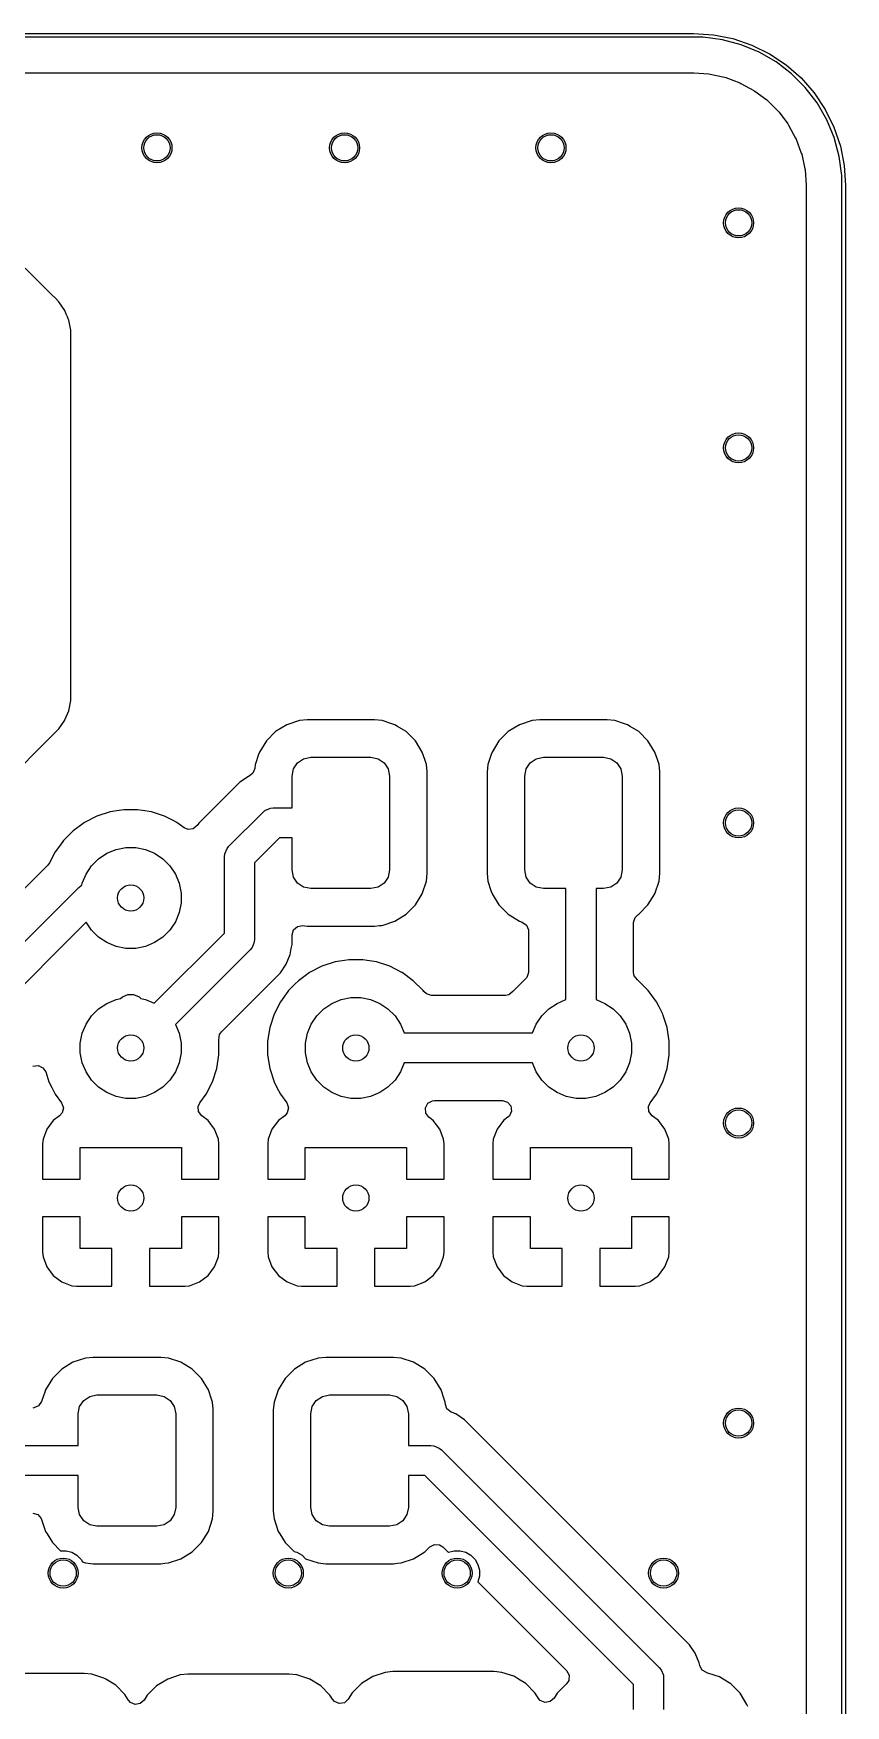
# Model space of a CAD drawing. Header units: millimetres. Extents: x 113.4 to 170.4, y -113 to -74.5.
# Drawn here: x 159.6 to 170.42, y -96.77 to -74.47 of the extents above; entities that cross this region are included whole.
import ezdxf

# ---------------------------------------------------------------- set-up
doc = ezdxf.new("R2010")
doc.units = ezdxf.units.MM
doc.layers.add('F.Cu', color=13, linetype='CONTINUOUS', true_color=0xc83434)

msp = doc.modelspace()

# ---------------------------------------------------------------- linework, layer by layer
at = {"layer": 'F.Cu', "linetype": 'CONTINUOUS'}
for p, q in [((115.4, -74.475), (168.4, -74.475)), ((168.4, -74.525), (115.4, -74.525)), ((168.4, -74.475), (168.664316, -74.492324)), ((168.529448, -74.525), (168.4, -74.525)), ((168.78613, -74.558792), (168.529448, -74.525)), ((168.664316, -74.492324), (168.924109, -74.544)), ((169.036205, -74.6258), (168.78613, -74.558792)), ((168.924109, -74.544), (169.174934, -74.629144)), ((169.275395, -74.724875), (169.036205, -74.6258)), ((169.174934, -74.629144), (169.4125, -74.746298)), ((169.499606, -74.854323), (169.275395, -74.724875)), ((169.4125, -74.746298), (169.632742, -74.893459)), ((169.705003, -75.01193), (169.499606, -74.854323)), ((169.632742, -74.893459), (169.831892, -75.068108)), ((149.690519, -75.0005), (168.334108, -75.0005)), ((168.334108, -75.0005), (168.395572, -75.0005)), ((168.395572, -75.0005), (168.404418, -75.000816)), ((168.404418, -75.000816), (168.604561, -75.01513)), ((168.604561, -75.01513), (168.622063, -75.017647)), ((168.622063, -75.017647), (168.813795, -75.059355)), ((168.813795, -75.059355), (168.83076, -75.064336)), ((168.83076, -75.064336), (169.014611, -75.132909)), ((169.88807, -75.194997), (169.705003, -75.01193)), ((169.831892, -75.068108), (170.006541, -75.267258)), ((169.014611, -75.132909), (169.030694, -75.140253)), ((169.030694, -75.140253), (169.202908, -75.23429)), ((169.202908, -75.23429), (169.217791, -75.243855)), ((169.217791, -75.243855), (169.374864, -75.361438)), ((170.045677, -75.400394), (169.88807, -75.194997)), ((170.006541, -75.267258), (170.153702, -75.4875)), ((169.374864, -75.361438), (169.388235, -75.373024)), ((169.388235, -75.373024), (169.526975, -75.511764)), ((169.526975, -75.511764), (169.538561, -75.525135)), ((169.538561, -75.525135), (169.656144, -75.682208)), ((170.175125, -75.624605), (170.045677, -75.400394)), ((170.153702, -75.4875), (170.270856, -75.725066)), ((169.656144, -75.682208), (169.665709, -75.697091)), ((169.665709, -75.697091), (169.759743, -75.8693)), ((170.2742, -75.863795), (170.175125, -75.624605)), ((170.270856, -75.725066), (170.356, -75.975891)), ((169.759743, -75.8693), (169.767093, -75.885394)), ((169.767093, -75.885394), (169.835661, -76.069234)), ((170.341208, -76.11387), (170.2742, -75.863795)), ((170.356, -75.975891), (170.407676, -76.235684)), ((169.835661, -76.069234), (169.840645, -76.086209)), ((169.840645, -76.086209), (169.882351, -76.277931)), ((170.375, -76.370552), (170.341208, -76.11387)), ((169.882351, -76.277931), (169.884869, -76.295442)), ((169.884869, -76.295442), (169.899184, -76.49558)), ((170.375, -76.5), (170.375, -76.370552)), ((170.407676, -76.235684), (170.425, -76.5)), ((169.899184, -76.49558), (169.8995, -76.504427)), ((169.8995, -76.504427), (169.8995, -99.238318)), ((170.375, -111), (170.375, -76.5)), ((170.425, -76.5), (170.425, -111)), ((159.846542, -77.955886), (159.493108, -77.602452)), ((159.896033, -78.005377), (159.846542, -77.955886)), ((159.944115, -78.053459), (159.896033, -78.005377)), ((160.020771, -78.168182), (159.944115, -78.053459)), ((160.020775, -78.168189), (160.020771, -78.168182)), ((160.041288, -78.217712), (160.020775, -78.168189)), ((160.056094, -78.253458), (160.041288, -78.217712)), ((160.066176, -78.277797), (160.056094, -78.253457)), ((160.056094, -78.253457), (160.056094, -78.253458)), ((160.07358, -78.295672), (160.066176, -78.277797)), ((160.07358, -78.295676), (160.07358, -78.295672)), ((160.073581, -78.295677), (160.07358, -78.295676)), ((160.1005, -78.431004), (160.073581, -78.295677)), ((160.1005, -78.431007), (160.1005, -78.431004)), ((160.1005, -83.231006), (160.1005, -78.431007)), ((160.1005, -83.368994), (160.1005, -83.231006)), ((160.023804, -83.6245), (160.073578, -83.504332)), ((160.073578, -83.504332), (160.07358, -83.504328)), ((160.07358, -83.504328), (160.1005, -83.368994)), ((157.988089, -85.702567), (159.944114, -83.746543)), ((159.944114, -83.746543), (160.020775, -83.631811)), ((160.020775, -83.631811), (160.023804, -83.6245)), ((162.831342, -83.782289), (162.707289, -83.906342)), ((162.980663, -83.690187), (162.831342, -83.782289)), ((162.980668, -83.690185), (162.980663, -83.690187)), ((163.1472, -83.635001), (162.980668, -83.690185)), ((163.147203, -83.635), (163.1472, -83.635001)), ((163.24998, -83.624501), (163.147203, -83.635)), ((163.249998, -83.6245), (163.24998, -83.624501)), ((164.15001, -83.6245), (163.249998, -83.6245)), ((164.252795, -83.635), (164.15001, -83.6245)), ((164.252797, -83.635001), (164.252795, -83.635)), ((164.38134, -83.677596), (164.252797, -83.635001)), ((164.419331, -83.690185), (164.38134, -83.677596)), ((164.419336, -83.690187), (164.419331, -83.690185)), ((164.456351, -83.713018), (164.419336, -83.690187)), ((164.568656, -83.782288), (164.456351, -83.713018)), ((164.692712, -83.906344), (164.568656, -83.782288)), ((165.931342, -83.782289), (165.807289, -83.906342)), ((166.080663, -83.690187), (165.931342, -83.782289)), ((166.080668, -83.690185), (166.080663, -83.690187)), ((166.2472, -83.635001), (166.080668, -83.690185)), ((166.247203, -83.635), (166.2472, -83.635001)), ((166.34998, -83.624501), (166.247203, -83.635)), ((166.349998, -83.6245), (166.34998, -83.624501)), ((167.25001, -83.6245), (166.349998, -83.6245)), ((167.352795, -83.635), (167.25001, -83.6245)), ((167.352797, -83.635001), (167.352795, -83.635)), ((167.48134, -83.677596), (167.352797, -83.635001)), ((167.519331, -83.690185), (167.48134, -83.677596)), ((167.519336, -83.690187), (167.519331, -83.690185)), ((167.556351, -83.713018), (167.519336, -83.690187)), ((167.668656, -83.782288), (167.556351, -83.713018)), ((167.792712, -83.906344), (167.668656, -83.782288)), ((162.707289, -83.906342), (162.615187, -84.055663)), ((164.784814, -84.055666), (164.692712, -83.906344)), ((165.807289, -83.906342), (165.715187, -84.055663)), ((167.884814, -84.055666), (167.792712, -83.906344)), ((162.560001, -84.222204), (162.554829, -84.272821)), ((162.563158, -84.212678), (162.560001, -84.222204)), ((162.60451, -84.087883), (162.563158, -84.212678)), ((162.615185, -84.055668), (162.60451, -84.087883)), ((162.615187, -84.055663), (162.615185, -84.055668)), ((163.06903, -84.279329), (163.123223, -84.198223)), ((163.123223, -84.198223), (163.204329, -84.14403)), ((163.204329, -84.14403), (163.3, -84.125)), ((163.3, -84.125), (164.1, -84.125)), ((164.1, -84.125), (164.195671, -84.14403)), ((164.195671, -84.14403), (164.276777, -84.198223)), ((164.276777, -84.198223), (164.33097, -84.279329)), ((164.817178, -84.153334), (164.784814, -84.055666)), ((164.839998, -84.2222), (164.817178, -84.153334)), ((164.839999, -84.222203), (164.839998, -84.2222)), ((164.849427, -84.314502), (164.839999, -84.222203)), ((165.66, -84.222204), (165.6495, -84.324983)), ((165.660001, -84.222204), (165.66, -84.222204)), ((165.70451, -84.087883), (165.660001, -84.222203)), ((165.660001, -84.222203), (165.660001, -84.222204)), ((165.715185, -84.055668), (165.70451, -84.087883)), ((165.715187, -84.055663), (165.715185, -84.055668)), ((166.16903, -84.279329), (166.223223, -84.198223)), ((166.223223, -84.198223), (166.304329, -84.14403)), ((166.304329, -84.14403), (166.4, -84.125)), ((166.4, -84.125), (167.2, -84.125)), ((167.2, -84.125), (167.295671, -84.14403)), ((167.295671, -84.14403), (167.376777, -84.198223)), ((167.376777, -84.198223), (167.43097, -84.279329)), ((167.917178, -84.153334), (167.884814, -84.055666)), ((167.939998, -84.2222), (167.917178, -84.153334)), ((167.939999, -84.222203), (167.939998, -84.2222)), ((167.949427, -84.314502), (167.939999, -84.222203)), ((162.353456, -84.455885), (161.805888, -85.003453)), ((162.468182, -84.379228), (162.353456, -84.455885)), ((162.468196, -84.379221), (162.468182, -84.379228)), ((162.478931, -84.374774), (162.468196, -84.379221)), ((162.528432, -84.337512), (162.478931, -84.374774)), ((162.554829, -84.272821), (162.528432, -84.337512)), ((163.05, -84.375), (163.06903, -84.279329)), ((163.05, -84.8), (163.05, -84.375)), ((164.33097, -84.279329), (164.35, -84.375)), ((164.35, -84.375), (164.35, -85.625)), ((164.850499, -84.324992), (164.849427, -84.314502)), ((164.8505, -85.675009), (164.850499, -84.324992)), ((165.6495, -84.324983), (165.6495, -85.675001)), ((166.15, -84.375), (166.16903, -84.279329)), ((166.15, -85.625), (166.15, -84.375)), ((167.43097, -84.279329), (167.45, -84.375)), ((167.45, -84.375), (167.45, -85.625)), ((167.950499, -84.324992), (167.949427, -84.314502)), ((167.9505, -85.675009), (167.950499, -84.324992)), ((160.448764, -84.91062), (160.283903, -84.994622)), ((160.448767, -84.910619), (160.448764, -84.91062)), ((160.624734, -84.853445), (160.448767, -84.910619)), ((160.746569, -84.834148), (160.624734, -84.853445)), ((160.807486, -84.8245), (160.746569, -84.834148)), ((160.992514, -84.8245), (160.807486, -84.8245)), ((161.057621, -84.834812), (160.992514, -84.8245)), ((161.175265, -84.853445), (161.057621, -84.834812)), ((161.351232, -84.910619), (161.175265, -84.853445)), ((161.351235, -84.91062), (161.351232, -84.910619)), ((161.473635, -84.972987), (161.351235, -84.91062)), ((162.208579, -85.308579), (162.658579, -84.858579)), ((162.658579, -84.858579), (162.688886, -84.833706)), ((162.688886, -84.833706), (162.760982, -84.803843)), ((162.760982, -84.803843), (162.8, -84.8)), ((162.8, -84.8), (163.05, -84.8)), ((160.13421, -85.103381), (160.003381, -85.23421)), ((160.134211, -85.103381), (160.13421, -85.103381)), ((160.134213, -85.103379), (160.134211, -85.103381)), ((160.232437, -85.032015), (160.134213, -85.103379)), ((160.283903, -84.994622), (160.232437, -85.032015)), ((161.516096, -84.994622), (161.473635, -84.972987)), ((161.610818, -85.063442), (161.516096, -84.994622)), ((161.663866, -85.085526), (161.610818, -85.063442)), ((161.733191, -85.076819), (161.663866, -85.085526)), ((161.786804, -85.032015), (161.733191, -85.076819)), ((161.805888, -85.003453), (161.786804, -85.032015)), ((159.962471, -85.290518), (159.89462, -85.383906)), ((160.003379, -85.234213), (159.962471, -85.290518)), ((160.003381, -85.234211), (160.003379, -85.234213)), ((160.003381, -85.23421), (160.003381, -85.234211)), ((160.581807, -85.404703), (160.704058, -85.354065)), ((160.704058, -85.354065), (160.833838, -85.32825)), ((160.833838, -85.32825), (160.966162, -85.32825)), ((160.966162, -85.32825), (161.095942, -85.354065)), ((161.095942, -85.354065), (161.218193, -85.404703)), ((162.153843, -85.410982), (162.183706, -85.338886)), ((162.183706, -85.338886), (162.208579, -85.308579)), ((162.882842, -85.2), (162.55, -85.532842)), ((163.05, -85.2), (162.882842, -85.2)), ((163.05, -85.625), (163.05, -85.2)), ((159.796775, -85.562567), (158.621161, -86.738181)), ((159.819578, -85.531182), (159.796775, -85.562567)), ((159.89462, -85.383906), (159.819578, -85.531182)), ((160.304703, -85.681807), (160.378218, -85.571785)), ((160.378218, -85.571785), (160.471785, -85.478218)), ((160.471785, -85.478218), (160.581807, -85.404703)), ((161.218193, -85.404703), (161.328215, -85.478218)), ((161.328215, -85.478218), (161.421782, -85.571785)), ((161.421782, -85.571785), (161.495297, -85.681807)), ((162.15, -85.45), (162.153843, -85.410982)), ((162.15, -86.467157), (162.15, -85.45)), ((162.55, -85.532842), (162.55, -86.55)), ((160.249001, -85.829516), (160.254065, -85.804058)), ((160.254065, -85.804058), (160.304703, -85.681807)), ((161.495297, -85.681807), (161.545935, -85.804058)), ((161.545935, -85.804058), (161.57175, -85.933838)), ((163.06903, -85.720671), (163.05, -85.625)), ((163.123223, -85.801777), (163.06903, -85.720671)), ((163.204329, -85.85597), (163.123223, -85.801777)), ((164.276777, -85.801777), (164.195671, -85.85597)), ((164.33097, -85.720671), (164.276777, -85.801777)), ((164.35, -85.625), (164.33097, -85.720671)), ((164.784814, -85.944334), (164.839999, -85.777797)), ((164.839999, -85.777797), (164.8505, -85.675009)), ((165.6495, -85.675001), (165.649501, -85.675018)), ((165.649501, -85.675018), (165.66, -85.777796)), ((165.66, -85.777796), (165.660001, -85.777799)), ((165.660001, -85.777799), (165.700492, -85.899991)), ((166.16903, -85.720671), (166.15, -85.625)), ((166.223223, -85.801777), (166.16903, -85.720671)), ((166.304329, -85.85597), (166.223223, -85.801777)), ((167.376777, -85.801777), (167.295671, -85.85597)), ((167.43097, -85.720671), (167.376777, -85.801777)), ((167.45, -85.625), (167.43097, -85.720671)), ((167.884814, -85.944334), (167.939999, -85.777797)), ((167.939999, -85.777797), (167.9505, -85.675009)), ((158.789311, -87.277846), (160.208578, -85.858579)), ((160.208578, -85.858579), (160.238886, -85.833706)), ((160.238886, -85.833706), (160.249001, -85.829516)), ((161.57175, -85.933838), (161.57175, -86.066162)), ((163.3, -85.875), (163.204329, -85.85597)), ((164.1, -85.875), (163.3, -85.875)), ((164.195671, -85.85597), (164.1, -85.875)), ((164.692712, -86.093656), (164.784814, -85.944334)), ((165.700492, -85.899991), (165.715186, -85.944334)), ((165.715186, -85.944334), (165.807288, -86.093656)), ((166.4, -85.875), (166.304329, -85.85597)), ((166.7, -85.875), (166.4, -85.875)), ((166.7, -87.355745), (166.7, -85.875)), ((167.2, -85.875), (167.1, -85.875)), ((167.1, -85.875), (167.1, -87.355745)), ((167.295671, -85.85597), (167.2, -85.875)), ((167.792712, -86.093656), (167.884814, -85.944334)), ((161.545935, -86.195942), (161.495297, -86.318193)), ((161.57175, -86.066162), (161.545935, -86.195942)), ((164.419334, -86.309814), (164.568656, -86.217712)), ((164.568656, -86.217712), (164.692712, -86.093656)), ((165.807288, -86.093656), (165.931344, -86.217712)), ((165.931344, -86.217712), (166.080666, -86.309814)), ((167.6005, -86.328957), (167.620185, -86.261918)), ((167.620185, -86.261918), (167.659407, -86.223416)), ((167.659407, -86.223416), (167.668656, -86.217712)), ((167.668656, -86.217712), (167.792712, -86.093656)), ((160.308687, -86.324155), (159.025, -87.607842)), ((160.378218, -86.428215), (160.308687, -86.324155)), ((160.471785, -86.521782), (160.378218, -86.428215)), ((161.214135, -87.403022), (162.15, -86.467157)), ((161.421782, -86.428215), (161.328215, -86.521782)), ((161.495297, -86.318193), (161.421782, -86.428215)), ((163.0505, -86.492433), (163.070185, -86.425394)), ((163.070185, -86.425394), (163.122989, -86.379639)), ((163.122989, -86.379639), (163.187102, -86.369075)), ((163.187102, -86.369075), (163.249991, -86.3755)), ((163.249991, -86.3755), (164.150008, -86.375499)), ((164.150008, -86.375499), (164.150016, -86.375498)), ((164.150016, -86.375498), (164.150019, -86.375498)), ((164.150019, -86.375498), (164.212895, -86.369075)), ((164.212895, -86.369075), (164.252797, -86.364999)), ((164.252797, -86.364999), (164.419334, -86.309814)), ((166.080666, -86.309814), (166.1145, -86.321025)), ((166.1145, -86.321025), (166.171947, -86.360796)), ((166.171947, -86.360796), (166.198772, -86.425311)), ((166.198772, -86.425311), (166.1995, -86.438732)), ((166.1995, -86.438732), (166.1995, -86.992764)), ((167.6005, -86.992764), (167.6005, -86.328957)), ((160.581807, -86.595297), (160.471785, -86.521782)), ((160.704058, -86.645935), (160.581807, -86.595297)), ((160.833838, -86.67175), (160.704058, -86.645935)), ((160.966162, -86.67175), (160.833838, -86.67175)), ((161.095942, -86.645935), (160.966162, -86.67175)), ((161.218193, -86.595297), (161.095942, -86.645935)), ((161.328215, -86.521782), (161.218193, -86.595297)), ((162.491422, -86.691421), (161.496977, -87.685864)), ((162.516294, -86.661114), (162.491422, -86.691421)), ((162.546157, -86.589018), (162.516294, -86.661114)), ((162.55, -86.55), (162.546157, -86.589018)), ((163.02358, -86.754328), (163.039313, -86.675233)), ((163.039313, -86.675233), (163.0505, -86.618996)), ((163.0505, -86.618996), (163.0505, -86.492433)), ((162.894114, -86.996543), (162.970775, -86.881811)), ((162.970775, -86.881811), (163.02358, -86.754328)), ((163.448764, -86.91062), (163.283903, -86.994622)), ((163.448767, -86.910619), (163.448764, -86.91062)), ((163.624734, -86.853445), (163.448767, -86.910619)), ((163.746569, -86.834148), (163.624734, -86.853445)), ((163.807486, -86.8245), (163.746569, -86.834148)), ((163.992514, -86.8245), (163.807486, -86.8245)), ((164.083889, -86.838972), (163.992514, -86.8245)), ((164.175265, -86.853445), (164.083889, -86.838972)), ((164.351232, -86.910619), (164.175265, -86.853445)), ((164.351235, -86.91062), (164.351232, -86.910619)), ((164.512868, -86.992977), (164.351235, -86.91062)), ((162.107548, -87.783107), (162.894114, -86.996543)), ((163.086529, -87.151062), (163.003379, -87.234213)), ((163.086582, -87.151008), (163.086529, -87.151062)), ((163.134209, -87.103382), (163.086582, -87.151008)), ((163.134211, -87.103381), (163.134209, -87.103382)), ((163.134213, -87.103379), (163.134211, -87.103381)), ((163.224543, -87.03775), (163.134213, -87.103379)), ((163.283903, -86.994622), (163.224543, -87.03775)), ((164.516096, -86.994622), (164.512868, -86.992977)), ((164.665787, -87.103379), (164.516096, -86.994622)), ((164.665789, -87.103381), (164.665787, -87.103379)), ((164.796621, -87.234213), (164.665789, -87.103381)), ((166.134213, -87.103378), (166.003378, -87.234213)), ((166.148387, -87.093081), (166.134213, -87.103378)), ((166.179815, -87.059803), (166.148387, -87.093081)), ((166.1995, -86.992764), (166.179815, -87.059803)), ((167.608948, -87.03775), (167.6005, -86.992764)), ((167.651613, -87.093081), (167.608948, -87.03775)), ((167.664848, -87.102697), (167.651613, -87.093081)), ((167.665787, -87.103379), (167.664848, -87.102697)), ((167.796621, -87.234213), (167.665787, -87.103379)), ((160.581807, -87.404703), (160.704058, -87.354065)), ((160.704058, -87.354065), (160.76549, -87.341845)), ((160.76549, -87.341845), (160.788886, -87.31845)), ((160.788886, -87.31845), (160.860982, -87.288587)), ((160.860982, -87.288587), (160.939018, -87.288587)), ((160.939018, -87.288587), (161.011114, -87.31845)), ((161.011114, -87.31845), (161.034509, -87.341845)), ((161.034509, -87.341845), (161.095942, -87.354065)), ((161.095942, -87.354065), (161.214135, -87.403022)), ((162.993992, -87.24713), (162.894624, -87.3839)), ((162.994001, -87.24712), (162.993992, -87.24713)), ((163.003379, -87.234213), (162.994001, -87.24712)), ((163.581807, -87.404703), (163.704058, -87.354065)), ((163.704058, -87.354065), (163.833838, -87.32825)), ((163.833838, -87.32825), (163.966162, -87.32825)), ((163.966162, -87.32825), (164.095942, -87.354065)), ((164.095942, -87.354065), (164.218193, -87.404703)), ((164.806919, -87.248387), (164.796621, -87.234213)), ((164.840197, -87.279815), (164.806919, -87.248387)), ((164.907236, -87.2995), (164.840197, -87.279815)), ((165.892764, -87.2995), (164.907236, -87.2995)), ((165.93775, -87.291052), (165.892764, -87.2995)), ((165.993081, -87.248387), (165.93775, -87.291052)), ((166.003378, -87.234213), (165.993081, -87.248387)), ((166.581807, -87.404703), (166.7, -87.355745)), ((167.1, -87.355745), (167.218193, -87.404703)), ((167.905378, -87.383904), (167.796621, -87.234213)), ((160.304703, -87.681807), (160.378218, -87.571785)), ((160.378218, -87.571785), (160.471785, -87.478218)), ((160.471785, -87.478218), (160.581807, -87.404703)), ((162.810619, -87.548767), (162.753445, -87.724734)), ((162.81062, -87.548764), (162.810619, -87.548767)), ((162.894624, -87.3839), (162.81062, -87.548764)), ((163.304703, -87.681807), (163.378218, -87.571785)), ((163.378218, -87.571785), (163.471785, -87.478218)), ((163.471785, -87.478218), (163.581807, -87.404703)), ((164.218193, -87.404703), (164.328215, -87.478218)), ((164.328215, -87.478218), (164.421782, -87.571785)), ((164.421782, -87.571785), (164.495297, -87.681807)), ((166.304703, -87.681807), (166.378218, -87.571785)), ((166.378218, -87.571785), (166.471785, -87.478218)), ((166.471785, -87.478218), (166.581807, -87.404703)), ((167.218193, -87.404703), (167.328215, -87.478218)), ((167.328215, -87.478218), (167.421782, -87.571785)), ((167.421782, -87.571785), (167.495297, -87.681807)), ((167.940817, -87.453457), (167.905378, -87.383904)), ((167.989379, -87.548764), (167.940817, -87.453457)), ((167.98938, -87.548767), (167.989379, -87.548764)), ((167.995425, -87.567372), (167.98938, -87.548767)), ((168.046555, -87.724736), (167.995425, -87.567372)), ((160.22825, -87.933838), (160.254065, -87.804058)), ((160.254065, -87.804058), (160.304703, -87.681807)), ((161.496977, -87.685864), (161.545935, -87.804058)), ((161.545935, -87.804058), (161.57175, -87.933838)), ((162.072759, -87.890183), (162.081713, -87.820892)), ((162.081713, -87.820892), (162.107548, -87.783107)), ((162.753445, -87.724734), (162.7245, -87.907486)), ((163.22825, -87.933838), (163.254065, -87.804058)), ((163.254065, -87.804058), (163.304703, -87.681807)), ((164.495297, -87.681807), (164.544254, -87.8)), ((164.544254, -87.8), (166.255746, -87.8)), ((166.255746, -87.8), (166.304703, -87.681807)), ((167.495297, -87.681807), (167.545935, -87.804058)), ((167.545935, -87.804058), (167.57175, -87.933838)), ((168.0755, -87.907486), (168.046555, -87.724736)), ((160.22825, -88.066162), (160.22825, -87.933838)), ((161.57175, -87.933838), (161.57175, -88.066162)), ((162.0755, -87.907486), (162.072759, -87.890183)), ((162.0755, -88.092514), (162.0755, -87.907486)), ((162.7245, -87.907486), (162.7245, -88.092513)), ((163.22825, -88.066162), (163.22825, -87.933838)), ((167.57175, -87.933838), (167.57175, -88.066162)), ((168.0755, -88.092514), (168.0755, -87.907486)), ((159.597987, -88.243833), (159.667145, -88.233889)), ((159.667145, -88.233889), (159.730701, -88.262914)), ((159.730701, -88.262914), (159.76743, -88.318309)), ((160.254065, -88.195942), (160.22825, -88.066162)), ((160.304703, -88.318193), (160.254065, -88.195942)), ((161.545935, -88.195942), (161.495297, -88.318193)), ((161.57175, -88.066162), (161.545935, -88.195942)), ((162.046555, -88.275264), (162.0755, -88.092514)), ((162.7245, -88.092513), (162.753445, -88.275265)), ((163.254065, -88.195942), (163.22825, -88.066162)), ((163.304703, -88.318193), (163.254065, -88.195942)), ((164.544254, -88.2), (164.495297, -88.318193)), ((166.255746, -88.2), (164.544254, -88.2)), ((166.304703, -88.318193), (166.255746, -88.2)), ((167.545935, -88.195942), (167.495297, -88.318193)), ((167.57175, -88.066162), (167.545935, -88.195942)), ((168.046555, -88.275264), (168.0755, -88.092514)), ((159.76743, -88.318309), (159.810619, -88.451232)), ((159.810619, -88.451232), (159.81062, -88.451235)), ((159.81062, -88.451235), (159.848214, -88.525016)), ((160.378218, -88.428215), (160.304703, -88.318193)), ((160.471785, -88.521782), (160.378218, -88.428215)), ((161.421782, -88.428215), (161.328215, -88.521782)), ((161.495297, -88.318193), (161.421782, -88.428215)), ((161.905378, -88.616096), (161.989379, -88.451235)), ((161.989379, -88.451235), (162.046555, -88.275264)), ((162.753445, -88.275265), (162.810619, -88.451232)), ((162.810619, -88.451232), (162.81062, -88.451235)), ((162.81062, -88.451235), (162.848214, -88.525016)), ((163.378218, -88.428215), (163.304703, -88.318193)), ((163.471785, -88.521782), (163.378218, -88.428215)), ((164.421782, -88.428215), (164.328215, -88.521782)), ((164.495297, -88.318193), (164.421782, -88.428215)), ((166.378218, -88.428215), (166.304703, -88.318193)), ((166.471785, -88.521782), (166.378218, -88.428215)), ((167.421782, -88.428215), (167.328215, -88.521782)), ((167.495297, -88.318193), (167.421782, -88.428215)), ((167.905378, -88.616096), (167.989379, -88.451235)), ((167.989379, -88.451235), (168.046555, -88.275264)), ((159.848214, -88.525016), (159.894622, -88.616096)), ((159.894622, -88.616096), (159.97884, -88.732012)), ((160.581807, -88.595297), (160.471785, -88.521782)), ((160.704058, -88.645935), (160.581807, -88.595297)), ((160.833838, -88.67175), (160.704058, -88.645935)), ((160.966162, -88.67175), (160.833838, -88.67175)), ((161.095942, -88.645935), (160.966162, -88.67175)), ((161.218193, -88.595297), (161.095942, -88.645935)), ((161.328215, -88.521782), (161.218193, -88.595297)), ((161.821157, -88.732015), (161.905378, -88.616096)), ((162.848214, -88.525016), (162.894622, -88.616096)), ((162.894622, -88.616096), (162.97884, -88.732012)), ((163.581807, -88.595297), (163.471785, -88.521782)), ((163.704058, -88.645935), (163.581807, -88.595297)), ((163.833838, -88.67175), (163.704058, -88.645935)), ((163.966162, -88.67175), (163.833838, -88.67175)), ((164.095942, -88.645935), (163.966162, -88.67175)), ((164.218193, -88.595297), (164.095942, -88.645935)), ((164.328215, -88.521782), (164.218193, -88.595297)), ((164.859983, -88.736818), (164.921307, -88.703334)), ((164.921307, -88.703334), (164.947664, -88.7005)), ((164.947664, -88.7005), (165.852336, -88.7005)), ((165.852336, -88.7005), (165.919375, -88.720185)), ((166.581807, -88.595297), (166.471785, -88.521782)), ((166.704058, -88.645935), (166.581807, -88.595297)), ((166.833838, -88.67175), (166.704058, -88.645935)), ((166.966162, -88.67175), (166.833838, -88.67175)), ((167.095942, -88.645935), (166.966162, -88.67175)), ((167.218193, -88.595297), (167.095942, -88.645935)), ((167.328215, -88.521782), (167.218193, -88.595297)), ((167.821157, -88.732015), (167.905378, -88.616096)), ((159.952833, -88.904164), (159.867809, -88.967813)), ((159.986495, -88.865871), (159.952833, -88.904164)), ((159.97884, -88.732012), (160.00232, -88.797817)), ((160.00232, -88.797817), (159.986495, -88.865871)), ((161.800312, -88.778536), (161.821157, -88.732015)), ((161.805296, -88.848228), (161.800312, -88.778536)), ((161.847166, -88.904162), (161.805296, -88.848228)), ((161.93219, -88.967812), (161.847166, -88.904162)), ((162.952833, -88.904164), (162.867809, -88.967813)), ((162.986495, -88.865871), (162.952833, -88.904164)), ((162.97884, -88.732012), (163.00232, -88.797817)), ((163.00232, -88.797817), (162.986495, -88.865871)), ((164.826498, -88.798141), (164.859983, -88.736818)), ((164.831482, -88.867833), (164.826498, -88.798141)), ((164.873353, -88.923767), (164.831482, -88.867833)), ((164.93219, -88.967813), (164.873353, -88.923767)), ((165.926647, -88.923767), (165.867809, -88.967813)), ((165.919375, -88.720185), (165.96513, -88.772989)), ((165.946049, -88.905703), (165.926647, -88.923767)), ((165.975074, -88.842147), (165.946049, -88.905703)), ((165.96513, -88.772989), (165.975074, -88.842147)), ((167.800312, -88.778536), (167.821157, -88.732015)), ((167.805296, -88.848228), (167.800312, -88.778536)), ((167.847166, -88.904162), (167.805296, -88.848228)), ((167.93219, -88.967812), (167.847166, -88.904162)), ((159.781645, -89.082913), (159.731403, -89.21762)), ((159.781649, -89.082906), (159.781645, -89.082913)), ((159.867809, -88.967813), (159.781649, -89.082906)), ((162.01835, -89.082906), (161.93219, -88.967812)), ((162.018354, -89.082913), (162.01835, -89.082906)), ((162.068596, -89.21762), (162.018354, -89.082913)), ((162.781645, -89.082913), (162.731403, -89.21762)), ((162.781649, -89.082906), (162.781645, -89.082913)), ((162.867809, -88.967813), (162.781649, -89.082906)), ((165.01835, -89.082906), (164.93219, -88.967813)), ((165.018354, -89.082913), (165.01835, -89.082906)), ((165.068596, -89.21762), (165.018354, -89.082913)), ((165.781645, -89.082913), (165.731403, -89.21762)), ((165.781649, -89.082906), (165.781645, -89.082913)), ((165.867809, -88.967813), (165.781649, -89.082906)), ((168.01835, -89.082906), (167.93219, -88.967812)), ((168.018354, -89.082913), (168.01835, -89.082906)), ((168.068596, -89.21762), (168.018354, -89.082913)), ((159.731401, -89.217627), (159.725, -89.277155)), ((159.725, -89.277155), (159.725, -89.75)), ((159.731403, -89.21762), (159.731401, -89.217627)), ((160.225, -89.75), (160.225, -89.325)), ((160.225, -89.325), (161.575, -89.325)), ((161.575, -89.325), (161.575, -89.75)), ((162.068598, -89.217627), (162.068596, -89.21762)), ((162.074999, -89.277155), (162.068598, -89.217627)), ((162.075, -89.277172), (162.074999, -89.277155)), ((162.075, -89.75), (162.075, -89.277172)), ((162.731401, -89.217627), (162.725, -89.277155)), ((162.725, -89.277155), (162.725, -89.75)), ((162.731403, -89.21762), (162.731401, -89.217627)), ((163.225, -89.75), (163.225, -89.325)), ((163.225, -89.325), (164.575, -89.325)), ((164.575, -89.325), (164.575, -89.75)), ((165.068598, -89.217627), (165.068596, -89.21762)), ((165.074999, -89.277155), (165.068598, -89.217627)), ((165.075, -89.277172), (165.074999, -89.277155)), ((165.075, -89.75), (165.075, -89.277172)), ((165.731401, -89.217627), (165.725, -89.277155)), ((165.725, -89.277155), (165.725, -89.75)), ((165.731403, -89.21762), (165.731401, -89.217627)), ((166.225, -89.75), (166.225, -89.325)), ((166.225, -89.325), (167.575, -89.325)), ((167.575, -89.325), (167.575, -89.75)), ((168.068598, -89.217627), (168.068596, -89.21762)), ((168.074999, -89.277155), (168.068598, -89.217627)), ((168.075, -89.277172), (168.074999, -89.277155)), ((168.075, -89.75), (168.075, -89.277172)), ((159.725, -89.75), (160.225, -89.75)), ((161.575, -89.75), (162.075, -89.75)), ((162.725, -89.75), (163.225, -89.75)), ((164.575, -89.75), (165.075, -89.75)), ((165.725, -89.75), (166.225, -89.75)), ((167.575, -89.75), (168.075, -89.75)), ((159.725, -90.25), (159.725, -90.722844)), ((160.225, -90.25), (159.725, -90.25)), ((160.225, -90.675), (160.225, -90.25)), ((162.075, -90.25), (161.575, -90.25)), ((161.575, -90.25), (161.575, -90.675)), ((162.075, -90.722827), (162.075, -90.25)), ((162.725, -90.25), (162.725, -90.722844)), ((163.225, -90.25), (162.725, -90.25)), ((163.225, -90.675), (163.225, -90.25)), ((165.075, -90.25), (164.575, -90.25)), ((164.575, -90.25), (164.575, -90.675)), ((165.075, -90.722827), (165.075, -90.25)), ((165.725, -90.25), (165.725, -90.722844)), ((166.225, -90.25), (165.725, -90.25)), ((166.225, -90.675), (166.225, -90.25)), ((168.075, -90.25), (167.575, -90.25)), ((167.575, -90.25), (167.575, -90.675)), ((168.075, -90.722827), (168.075, -90.25)), ((159.725, -90.722844), (159.731401, -90.782372)), ((160.65, -90.675), (160.225, -90.675)), ((160.65, -91.175), (160.65, -90.675)), ((161.575, -90.675), (161.15, -90.675)), ((161.15, -90.675), (161.15, -91.175)), ((162.068598, -90.782372), (162.074999, -90.722844)), ((162.074999, -90.722844), (162.075, -90.722827)), ((162.725, -90.722844), (162.731401, -90.782372)), ((163.65, -90.675), (163.225, -90.675)), ((163.65, -91.175), (163.65, -90.675)), ((164.575, -90.675), (164.15, -90.675)), ((164.15, -90.675), (164.15, -91.175)), ((165.068598, -90.782372), (165.074999, -90.722844)), ((165.074999, -90.722844), (165.075, -90.722827)), ((165.725, -90.722844), (165.731401, -90.782372)), ((166.65, -90.675), (166.225, -90.675)), ((166.65, -91.175), (166.65, -90.675)), ((167.575, -90.675), (167.15, -90.675)), ((167.15, -90.675), (167.15, -91.175)), ((168.068598, -90.782372), (168.074999, -90.722844)), ((168.074999, -90.722844), (168.075, -90.722827)), ((159.731401, -90.782372), (159.731403, -90.782379)), ((159.731403, -90.782379), (159.781645, -90.917086)), ((159.781645, -90.917086), (159.781649, -90.917093)), ((159.781649, -90.917093), (159.867809, -91.032187)), ((161.93219, -91.032187), (162.01835, -90.917093)), ((162.01835, -90.917093), (162.018354, -90.917086)), ((162.018354, -90.917086), (162.068596, -90.782379)), ((162.068596, -90.782379), (162.068598, -90.782372)), ((162.731401, -90.782372), (162.731403, -90.782379)), ((162.731403, -90.782379), (162.781645, -90.917086)), ((162.781645, -90.917086), (162.781649, -90.917093)), ((162.781649, -90.917093), (162.867809, -91.032187)), ((164.93219, -91.032187), (165.01835, -90.917093)), ((165.01835, -90.917093), (165.018354, -90.917086)), ((165.018354, -90.917086), (165.068596, -90.782379)), ((165.068596, -90.782379), (165.068598, -90.782372)), ((165.731401, -90.782372), (165.731403, -90.782379)), ((165.731403, -90.782379), (165.781645, -90.917086)), ((165.781645, -90.917086), (165.781649, -90.917093)), ((165.781649, -90.917093), (165.867809, -91.032187)), ((167.93219, -91.032187), (168.01835, -90.917093)), ((168.01835, -90.917093), (168.018354, -90.917086)), ((168.018354, -90.917086), (168.068596, -90.782379)), ((168.068596, -90.782379), (168.068598, -90.782372)), ((159.867809, -91.032187), (159.867812, -91.03219)), ((159.867812, -91.03219), (159.982906, -91.11835)), ((159.982906, -91.11835), (159.982913, -91.118354)), ((159.982913, -91.118354), (160.11762, -91.168596)), ((160.11762, -91.168596), (160.117627, -91.168598)), ((160.117627, -91.168598), (160.177155, -91.174999)), ((161.622844, -91.174999), (161.682372, -91.168598)), ((161.682372, -91.168598), (161.682379, -91.168596)), ((161.682379, -91.168596), (161.817086, -91.118354)), ((161.817086, -91.118354), (161.817093, -91.11835)), ((161.817093, -91.11835), (161.932187, -91.03219)), ((161.932187, -91.03219), (161.93219, -91.032187)), ((162.867809, -91.032187), (162.867812, -91.03219)), ((162.867812, -91.03219), (162.982906, -91.11835)), ((162.982906, -91.11835), (162.982913, -91.118354)), ((162.982913, -91.118354), (163.11762, -91.168596)), ((163.11762, -91.168596), (163.117627, -91.168598)), ((163.117627, -91.168598), (163.177155, -91.174999)), ((164.622844, -91.174999), (164.682372, -91.168598)), ((164.682372, -91.168598), (164.682379, -91.168596)), ((164.682379, -91.168596), (164.817086, -91.118354)), ((164.817086, -91.118354), (164.817093, -91.11835)), ((164.817093, -91.11835), (164.932187, -91.03219)), ((164.932187, -91.03219), (164.93219, -91.032187)), ((165.867809, -91.032187), (165.867812, -91.03219)), ((165.867812, -91.03219), (165.982906, -91.11835)), ((165.982906, -91.11835), (165.982913, -91.118354)), ((165.982913, -91.118354), (166.11762, -91.168596)), ((166.11762, -91.168596), (166.117627, -91.168598)), ((166.117627, -91.168598), (166.177155, -91.174999)), ((167.622844, -91.174999), (167.682372, -91.168598)), ((167.682372, -91.168598), (167.682379, -91.168596)), ((167.682379, -91.168596), (167.817086, -91.118354)), ((167.817086, -91.118354), (167.817093, -91.11835)), ((167.817093, -91.11835), (167.932187, -91.03219)), ((167.932187, -91.03219), (167.93219, -91.032187)), ((160.177155, -91.174999), (160.177172, -91.175)), ((160.177172, -91.175), (160.65, -91.175)), ((161.15, -91.175), (161.622828, -91.175)), ((161.622828, -91.175), (161.622844, -91.174999)), ((163.177155, -91.174999), (163.177172, -91.175)), ((163.177172, -91.175), (163.65, -91.175)), ((164.15, -91.175), (164.622828, -91.175)), ((164.622828, -91.175), (164.622844, -91.174999)), ((166.177155, -91.174999), (166.177172, -91.175)), ((166.177172, -91.175), (166.65, -91.175)), ((167.15, -91.175), (167.622828, -91.175)), ((167.622828, -91.175), (167.622844, -91.174999)), ((159.981342, -92.282289), (159.857289, -92.406342)), ((160.130663, -92.190187), (159.981342, -92.282289)), ((160.130668, -92.190185), (160.130663, -92.190187)), ((160.2972, -92.135001), (160.130668, -92.190185)), ((160.297203, -92.135), (160.2972, -92.135001)), ((160.39998, -92.124501), (160.297203, -92.135)), ((160.399998, -92.1245), (160.39998, -92.124501)), ((161.30001, -92.1245), (160.399998, -92.1245)), ((161.402795, -92.135), (161.30001, -92.1245)), ((161.402797, -92.135001), (161.402795, -92.135)), ((161.567862, -92.189698), (161.402797, -92.135001)), ((161.569331, -92.190185), (161.567862, -92.189698)), ((161.569336, -92.190187), (161.569331, -92.190185)), ((161.625888, -92.225069), (161.569336, -92.190187)), ((161.718656, -92.282288), (161.625888, -92.225069)), ((161.842712, -92.406344), (161.718656, -92.282288)), ((163.081342, -92.282289), (162.957289, -92.406342)), ((163.230663, -92.190187), (163.081342, -92.282289)), ((163.230668, -92.190185), (163.230663, -92.190187)), ((163.3972, -92.135001), (163.230668, -92.190185)), ((163.397203, -92.135), (163.3972, -92.135001)), ((163.49998, -92.124501), (163.397203, -92.135)), ((163.499998, -92.1245), (163.49998, -92.124501)), ((164.40001, -92.1245), (163.499998, -92.1245)), ((164.502795, -92.135), (164.40001, -92.1245)), ((164.502797, -92.135001), (164.502795, -92.135)), ((164.667862, -92.189698), (164.502797, -92.135001)), ((164.669331, -92.190185), (164.667862, -92.189698)), ((164.669336, -92.190187), (164.669331, -92.190185)), ((164.725888, -92.225069), (164.669336, -92.190187)), ((164.818656, -92.282288), (164.725888, -92.225069)), ((164.942712, -92.406344), (164.818656, -92.282288)), ((159.857289, -92.406342), (159.765187, -92.555663)), ((161.934814, -92.555666), (161.842712, -92.406344)), ((162.957289, -92.406342), (162.865187, -92.555663)), ((165.034814, -92.555666), (164.942712, -92.406344)), ((159.712551, -92.714506), (159.672781, -92.771949)), ((159.754517, -92.587864), (159.712551, -92.714506)), ((159.765185, -92.555668), (159.754517, -92.587864)), ((159.765187, -92.555663), (159.765185, -92.555668)), ((160.21903, -92.779329), (160.273223, -92.698223)), ((160.273223, -92.698223), (160.354329, -92.64403)), ((160.354329, -92.64403), (160.45, -92.625)), ((160.45, -92.625), (161.25, -92.625)), ((161.25, -92.625), (161.345671, -92.64403)), ((161.345671, -92.64403), (161.426777, -92.698223)), ((161.426777, -92.698223), (161.48097, -92.779329)), ((161.976548, -92.68161), (161.934814, -92.555666)), ((161.989998, -92.7222), (161.976548, -92.68161)), ((161.989999, -92.722203), (161.989998, -92.7222)), ((161.999498, -92.815197), (161.989999, -92.722203)), ((162.81, -92.722204), (162.7995, -92.824983)), ((162.810001, -92.722204), (162.81, -92.722204)), ((162.85451, -92.587883), (162.810001, -92.722203)), ((162.810001, -92.722203), (162.810001, -92.722204)), ((162.865185, -92.555668), (162.85451, -92.587883)), ((162.865187, -92.555663), (162.865185, -92.555668)), ((163.31903, -92.779329), (163.373223, -92.698223)), ((163.373223, -92.698223), (163.454329, -92.64403)), ((163.454329, -92.64403), (163.55, -92.625)), ((163.55, -92.625), (164.35, -92.625)), ((164.35, -92.625), (164.445671, -92.64403)), ((164.445671, -92.64403), (164.526777, -92.698223)), ((164.526777, -92.698223), (164.58097, -92.779329)), ((165.076548, -92.68161), (165.034814, -92.555666)), ((165.089998, -92.7222), (165.076548, -92.68161)), ((165.089999, -92.722203), (165.089998, -92.7222)), ((165.09296, -92.751191), (165.089999, -92.722203)), ((159.608265, -92.798772), (159.594847, -92.7995)), ((159.672781, -92.771949), (159.608265, -92.798772)), ((160.2, -92.875), (160.21903, -92.779329)), ((160.2, -93.3), (160.2, -92.875)), ((161.48097, -92.779329), (161.5, -92.875)), ((161.5, -92.875), (161.5, -94.125)), ((162.000499, -92.824992), (161.999498, -92.815197)), ((162.0005, -94.175009), (162.000499, -92.824992)), ((162.7995, -92.824983), (162.7995, -94.175001)), ((163.3, -92.875), (163.31903, -92.779329)), ((163.3, -94.125), (163.3, -92.875)), ((164.58097, -92.779329), (164.6, -92.875)), ((164.6, -92.875), (164.6, -93.3)), ((165.114462, -92.809311), (165.09296, -92.751191)), ((165.168866, -92.853152), (165.114462, -92.809311)), ((165.231807, -92.879222), (165.168866, -92.853152)), ((165.346545, -92.955887), (165.231807, -92.879222)), ((168.345112, -95.954454), (165.346545, -92.955887)), ((155.775, -93.3), (160.2, -93.3)), ((164.6, -93.3), (164.9, -93.3)), ((164.9, -93.3), (164.939018, -93.303843)), ((164.939018, -93.303843), (165.011114, -93.333706)), ((165.011114, -93.333706), (165.041421, -93.358579)), ((165.041421, -93.358579), (167.942422, -96.259579)), ((160.2, -93.7), (155.775, -93.7)), ((160.2, -94.125), (160.2, -93.7)), ((164.817158, -93.7), (164.6, -93.7)), ((164.6, -93.7), (164.6, -94.125)), ((167.601, -96.483842), (164.817158, -93.7)), ((159.594846, -94.2005), (159.661885, -94.220185)), ((159.661885, -94.220185), (159.70764, -94.272989)), ((159.70764, -94.272989), (159.712552, -94.285496)), ((159.712552, -94.285496), (159.765185, -94.444331)), ((160.21903, -94.220671), (160.2, -94.125)), ((160.273223, -94.301777), (160.21903, -94.220671)), ((161.48097, -94.220671), (161.426777, -94.301777)), ((161.5, -94.125), (161.48097, -94.220671)), ((161.934814, -94.444334), (161.989999, -94.277797)), ((161.989999, -94.277797), (162.0005, -94.175009)), ((162.7995, -94.175001), (162.799501, -94.175018)), ((162.799501, -94.175018), (162.81, -94.277796)), ((162.81, -94.277796), (162.810001, -94.277799)), ((162.810001, -94.277799), (162.865185, -94.444331)), ((163.31903, -94.220671), (163.3, -94.125)), ((163.373223, -94.301777), (163.31903, -94.220671)), ((164.58097, -94.220671), (164.526777, -94.301777)), ((164.6, -94.125), (164.58097, -94.220671)), ((159.765185, -94.444331), (159.765187, -94.444336)), ((159.765187, -94.444336), (159.785813, -94.477776)), ((159.785813, -94.477776), (159.857288, -94.593656)), ((160.354329, -94.35597), (160.273223, -94.301777)), ((160.45, -94.375), (160.354329, -94.35597)), ((161.25, -94.375), (160.45, -94.375)), ((161.345671, -94.35597), (161.25, -94.375)), ((161.426777, -94.301777), (161.345671, -94.35597)), ((161.842712, -94.593656), (161.934814, -94.444334)), ((162.865185, -94.444331), (162.865187, -94.444336)), ((162.865187, -94.444336), (162.885813, -94.477776)), ((162.885813, -94.477776), (162.957288, -94.593656)), ((163.454329, -94.35597), (163.373223, -94.301777)), ((163.55, -94.375), (163.454329, -94.35597)), ((164.35, -94.375), (163.55, -94.375)), ((164.445671, -94.35597), (164.35, -94.375)), ((164.526777, -94.301777), (164.445671, -94.35597)), ((159.857288, -94.593656), (159.966199, -94.702567)), ((159.966199, -94.702567), (160.039158, -94.702567)), ((160.039158, -94.702567), (160.114805, -94.722836)), ((160.114805, -94.722836), (160.182628, -94.761994)), ((161.569334, -94.809814), (161.718656, -94.717712)), ((161.718656, -94.717712), (161.842712, -94.593656)), ((162.957288, -94.593656), (163.076096, -94.712464)), ((163.076096, -94.712464), (163.114805, -94.722836)), ((163.114805, -94.722836), (163.182628, -94.761994)), ((164.669334, -94.809814), (164.818656, -94.717712)), ((164.818656, -94.717712), (164.885177, -94.65119)), ((164.885177, -94.65119), (164.946496, -94.617708)), ((164.946496, -94.617708), (165.016188, -94.622692)), ((165.016188, -94.622692), (165.060536, -94.651193)), ((165.060536, -94.651193), (165.133282, -94.723939)), ((165.133282, -94.723939), (165.135195, -94.722836)), ((165.135195, -94.722836), (165.210842, -94.702567)), ((165.210842, -94.702567), (165.289158, -94.702567)), ((165.289158, -94.702567), (165.364805, -94.722836)), ((165.364805, -94.722836), (165.432628, -94.761994)), ((160.182628, -94.761994), (160.238006, -94.817372)), ((160.238006, -94.817372), (160.258004, -94.852009)), ((160.258004, -94.852009), (160.297203, -94.864999)), ((160.297203, -94.864999), (160.399991, -94.8755)), ((160.399991, -94.8755), (161.300008, -94.875499)), ((161.300008, -94.875499), (161.300016, -94.875498)), ((161.300016, -94.875498), (161.300019, -94.875498)), ((161.300019, -94.875498), (161.356434, -94.869735)), ((161.356434, -94.869735), (161.402797, -94.864999)), ((161.402797, -94.864999), (161.569334, -94.809814)), ((163.182628, -94.761994), (163.230097, -94.809463)), ((163.230097, -94.809463), (163.230666, -94.809814)), ((163.230666, -94.809814), (163.397203, -94.864999)), ((163.397203, -94.864999), (163.499991, -94.8755)), ((163.499991, -94.8755), (164.400008, -94.875499)), ((164.400008, -94.875499), (164.400016, -94.875498)), ((164.400016, -94.875498), (164.400019, -94.875498)), ((164.400019, -94.875498), (164.456434, -94.869735)), ((164.456434, -94.869735), (164.502797, -94.864999)), ((164.502797, -94.864999), (164.669334, -94.809814)), ((165.432628, -94.761994), (165.488006, -94.817372)), ((165.488006, -94.817372), (165.527164, -94.885195)), ((165.527164, -94.885195), (165.547433, -94.960842)), ((165.527164, -95.114805), (165.52606, -95.116717)), ((165.52606, -95.116717), (166.709028, -96.299685)), ((165.547433, -95.039158), (165.527164, -95.114805)), ((165.547433, -94.960842), (165.547433, -95.039158)), ((168.421777, -96.069192), (168.345112, -95.954454)), ((168.474578, -96.196667), (168.421777, -96.069192)), ((167.942422, -96.259579), (167.967294, -96.289886)), ((167.967294, -96.289886), (167.997157, -96.361982)), ((168.47458, -96.196672), (168.474578, -96.196667)), ((168.474581, -96.196678), (168.47458, -96.196672)), ((168.481619, -96.232058), (168.474581, -96.196678)), ((168.482156, -96.234617), (168.481619, -96.232058)), ((168.515839, -96.295831), (168.482156, -96.234617)), ((168.57261, -96.326593), (168.515839, -96.295831)), ((160.281115, -96.338389), (158.931103, -96.338389)), ((160.3839, -96.348889), (160.281115, -96.338389)), ((160.383902, -96.34889), (160.3839, -96.348889)), ((160.542059, -96.401298), (160.383902, -96.34889)), ((160.550436, -96.404074), (160.542059, -96.401298)), ((160.550441, -96.404076), (160.550436, -96.404074)), ((160.568453, -96.415186), (160.550441, -96.404076)), ((160.699761, -96.496177), (160.568453, -96.415186)), ((160.823817, -96.620233), (160.699761, -96.496177)), ((161.244079, -96.504511), (161.120024, -96.628566)), ((161.3934, -96.412409), (161.244079, -96.504511)), ((161.393405, -96.412407), (161.3934, -96.412409)), ((161.559937, -96.357223), (161.393405, -96.412407)), ((161.55994, -96.357222), (161.559937, -96.357223)), ((161.662718, -96.346723), (161.55994, -96.357222)), ((161.662735, -96.346722), (161.662718, -96.346723)), ((163.012747, -96.346722), (161.662735, -96.346722)), ((163.115532, -96.357222), (163.012747, -96.346722)), ((163.115534, -96.357223), (163.115532, -96.357222)), ((163.273691, -96.409631), (163.115534, -96.357223)), ((163.282068, -96.412407), (163.273691, -96.409631)), ((163.282073, -96.412409), (163.282068, -96.412407)), ((163.286575, -96.415186), (163.282073, -96.412409)), ((163.431393, -96.50451), (163.286575, -96.415186)), ((163.431394, -96.504511), (163.431393, -96.50451)), ((163.555449, -96.628566), (163.431394, -96.504511)), ((163.97571, -96.471178), (163.851656, -96.595232)), ((164.125031, -96.379076), (163.97571, -96.471178)), ((164.125036, -96.379074), (164.125031, -96.379076)), ((164.291568, -96.32389), (164.125036, -96.379074)), ((164.291571, -96.323889), (164.291568, -96.32389)), ((164.394349, -96.31339), (164.291571, -96.323889)), ((164.394366, -96.313389), (164.394349, -96.31339)), ((165.744378, -96.313389), (164.394366, -96.313389)), ((165.847163, -96.323889), (165.744378, -96.313389)), ((165.847165, -96.32389), (165.847163, -96.323889)), ((166.005322, -96.376298), (165.847165, -96.32389)), ((166.013699, -96.379074), (166.005322, -96.376298)), ((166.013704, -96.379076), (166.013699, -96.379074)), ((166.067742, -96.412407), (166.013704, -96.379076)), ((166.163024, -96.471177), (166.067742, -96.412407)), ((166.28708, -96.595233), (166.163024, -96.471177)), ((166.709029, -96.475047), (166.583285, -96.600791)), ((166.709028, -96.299685), (166.742513, -96.361008)), ((166.737529, -96.4307), (166.709029, -96.475047)), ((166.742513, -96.361008), (166.737529, -96.4307)), ((167.601, -96.819444), (167.601, -96.483842)), ((167.997157, -96.361982), (168.001, -96.401)), ((168.001, -96.401), (168.001, -96.819444)), ((168.572371, -96.327316), (168.57261, -96.326593)), ((168.576421, -96.328658), (168.572371, -96.327316)), ((168.57727, -96.329118), (168.576421, -96.328658)), ((168.578793, -96.329444), (168.57727, -96.329118)), ((168.578795, -96.329444), (168.578793, -96.329444)), ((168.578797, -96.329445), (168.578795, -96.329444)), ((168.686653, -96.365185), (168.578797, -96.329445)), ((168.745331, -96.384629), (168.686653, -96.365185)), ((168.745336, -96.384631), (168.745331, -96.384629)), ((168.794875, -96.415187), (168.745336, -96.384631)), ((168.894656, -96.476732), (168.794875, -96.415187)), ((169.018712, -96.600788), (168.894656, -96.476732)), ((160.867238, -96.690631), (160.823817, -96.620233)), ((160.868951, -96.693408), (160.867238, -96.690631)), ((160.895035, -96.723511), (160.868951, -96.693408)), ((160.959117, -96.751355), (160.895035, -96.723511)), ((161.02808, -96.740134), (160.959117, -96.751355)), ((161.080028, -96.69341), (161.02808, -96.740134)), ((161.120024, -96.628566), (161.080028, -96.69341)), ((163.587733, -96.680907), (163.555449, -96.628566)), ((163.613818, -96.711011), (163.587733, -96.680907)), ((163.6779, -96.738854), (163.613818, -96.711011)), ((163.746862, -96.727633), (163.6779, -96.738854)), ((163.79881, -96.680908), (163.746862, -96.727633)), ((163.851653, -96.595236), (163.79881, -96.680908)), ((163.851656, -96.595232), (163.851653, -96.595236)), ((166.329645, -96.664242), (166.28708, -96.595233)), ((166.331358, -96.66702), (166.329645, -96.664242)), ((166.357443, -96.697123), (166.331358, -96.66702)), ((166.421525, -96.724966), (166.357443, -96.697123)), ((166.490487, -96.713745), (166.421525, -96.724966)), ((166.542435, -96.66702), (166.490487, -96.713745)), ((166.583285, -96.600791), (166.542435, -96.66702)), ((169.110814, -96.75011), (169.018712, -96.600788)), ((169.120939, -96.780666), (169.110814, -96.75011))]:
    msp.add_line(p, q, dxfattribs=at)
at = {"layer": 'F.Cu'}
for centre, radius in [((161.25, -76), 0.2), ((161.25, -76), 0.175), ((163.75, -76), 0.2), ((163.75, -76), 0.175), ((166.5, -76), 0.2), ((166.5, -76), 0.175), ((169, -77), 0.2), ((169, -77), 0.175), ((169, -80), 0.2), ((169, -80), 0.175), ((169, -85), 0.2), ((169, -85), 0.175), ((160.9, -86), 0.175), ((160.9, -86), 0.175), ((160.9, -86), 0.175), ((160.9, -88), 0.175), ((160.9, -88), 0.175), ((160.9, -88), 0.175), ((163.9, -88), 0.175), ((163.9, -88), 0.175), ((163.9, -88), 0.175), ((166.9, -88), 0.175), ((166.9, -88), 0.175), ((166.9, -88), 0.175), ((169, -89), 0.2), ((169, -89), 0.175), ((160.9, -90), 0.175), ((160.9, -90), 0.175), ((160.9, -90), 0.175), ((163.9, -90), 0.175), ((163.9, -90), 0.175), ((163.9, -90), 0.175), ((166.9, -90), 0.175), ((166.9, -90), 0.175), ((166.9, -90), 0.175), ((169, -93), 0.2), ((169, -93), 0.175), ((160, -95), 0.2), ((160, -95), 0.175), ((163, -95), 0.2), ((163, -95), 0.175), ((165.25, -95), 0.2), ((165.25, -95), 0.175), ((168, -95), 0.2), ((168, -95), 0.175)]:
    msp.add_circle(centre, radius, dxfattribs=at)

doc.saveas('drawing.dxf')
